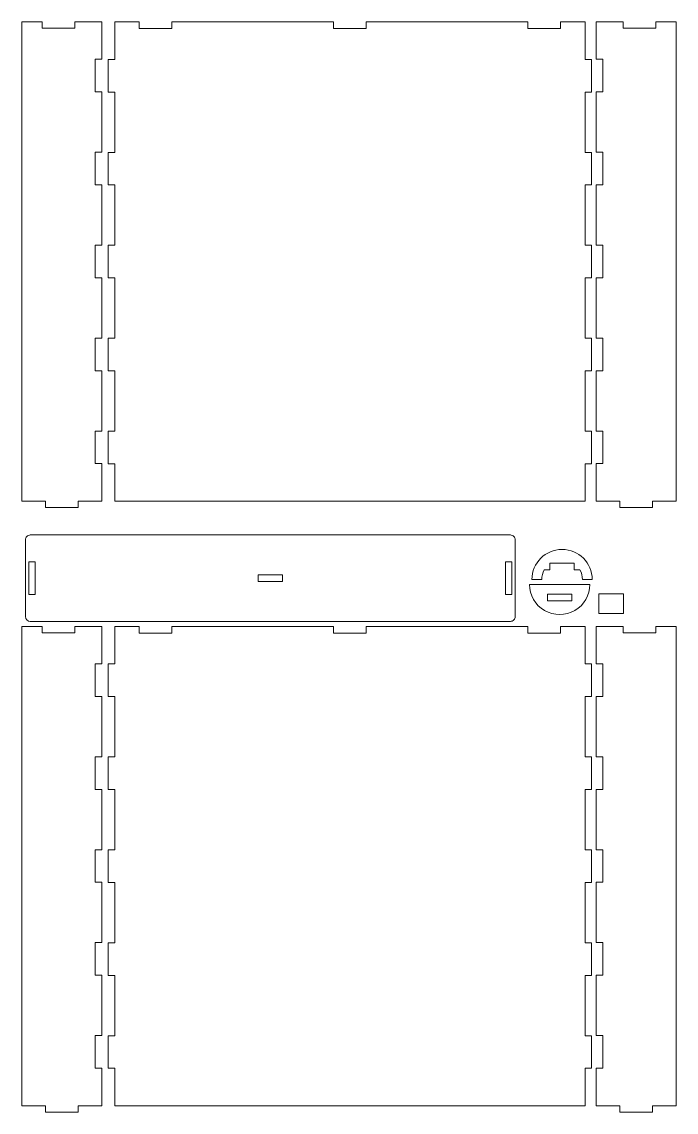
# Model space of a CAD drawing. Header units: millimetres. Extents: x -788 to 788, y -1290 to 1290.
# Drawn here: x -53 to 348, y -1140 to -471 of the extents above; entities that cross this region are included whole.
import ezdxf

# ---------------------------------------------------------------- set-up
doc = ezdxf.new("R2010")
doc.units = ezdxf.units.MM
doc.header["$MEASUREMENT"] = 0
doc.layers.add('Camada 1', color=7, linetype='Continuous')

msp = doc.modelspace()

# ---------------------------------------------------------------- linework, layer by layer
at = {"layer": 'Camada 1', "color": 250, "lineweight": 20}
for points, knots in [([(-4.4843, -627.9733), (-4.4843, -627.9733), (-4.4843, -664.9733), (-4.4843, -664.9733), (-4.4843, -664.9733), (-4.4843, -664.9733), (-8.4843, -664.9733), (-8.4843, -664.9733), (-8.4843, -664.9733), (-8.4843, -664.9733), (-8.4843, -684.9733), (-8.4843, -684.9733), (-8.4843, -684.9733), (-8.4843, -684.9733), (-4.4843, -684.9733), (-4.4843, -684.9733), (-4.4843, -684.9733), (-4.4843, -684.9733), (-4.4843, -721.9733), (-4.4843, -721.9733), (-4.4843, -721.9733), (-4.4843, -721.9733), (-8.4843, -721.9733), (-8.4843, -721.9733), (-8.4843, -721.9733), (-8.4843, -721.9733), (-8.4843, -741.9733), (-8.4843, -741.9733), (-8.4843, -741.9733), (-8.4843, -741.9733), (-4.4843, -741.9733), (-4.4843, -741.9733), (-4.4843, -741.9733), (-4.4843, -741.9733), (-4.4843, -764.9733), (-4.4843, -764.9733), (-4.4843, -764.9733), (-4.4843, -764.9733), (-18.9843, -764.9733), (-18.9843, -764.9733), (-18.9843, -764.9733), (-18.9843, -764.9733), (-18.9843, -768.9733), (-18.9843, -768.9733), (-18.9843, -768.9733), (-18.9843, -768.9733), (-38.9843, -768.9733), (-38.9843, -768.9733), (-38.9843, -768.9733), (-38.9843, -768.9733), (-38.9843, -764.9733), (-38.9843, -764.9733), (-38.9843, -764.9733), (-38.9843, -764.9733), (-53.4843, -764.9733), (-53.4843, -764.9733), (-53.4843, -764.9733), (-53.4843, -764.9733), (-53.4843, -470.9733), (-53.4843, -470.9733), (-53.4843, -470.9733), (-53.4843, -470.9733), (-40.9843, -470.9733), (-40.9843, -470.9733), (-40.9843, -470.9733), (-40.9843, -470.9733), (-40.9843, -474.9733), (-40.9843, -474.9733), (-40.9843, -474.9733), (-40.9843, -474.9733), (-20.9843, -474.9733), (-20.9843, -474.9733), (-20.9843, -474.9733), (-20.9843, -474.9733), (-20.9843, -470.9733), (-20.9843, -470.9733), (-20.9843, -470.9733), (-20.9843, -470.9733), (-4.4843, -470.9733), (-4.4843, -470.9733), (-4.4843, -470.9733), (-4.4843, -470.9733), (-4.4843, -493.9733), (-4.4843, -493.9733), (-4.4843, -493.9733), (-4.4843, -493.9733), (-8.4843, -493.9733), (-8.4843, -493.9733), (-8.4843, -493.9733), (-8.4843, -493.9733), (-8.4843, -513.9733), (-8.4843, -513.9733), (-8.4843, -513.9733), (-8.4843, -513.9733), (-4.4843, -513.9733), (-4.4843, -513.9733), (-4.4843, -513.9733), (-4.4843, -513.9733), (-4.4843, -550.9733), (-4.4843, -550.9733), (-4.4843, -550.9733), (-4.4843, -550.9733), (-8.4843, -550.9733), (-8.4843, -550.9733), (-8.4843, -550.9733), (-8.4843, -550.9733), (-8.4843, -570.9733), (-8.4843, -570.9733), (-8.4843, -570.9733), (-8.4843, -570.9733), (-4.4843, -570.9733), (-4.4843, -570.9733), (-4.4843, -570.9733), (-4.4843, -570.9733), (-4.4843, -607.9733), (-4.4843, -607.9733), (-4.4843, -607.9733), (-4.4843, -607.9733), (-8.4843, -607.9733), (-8.4843, -607.9733), (-8.4843, -607.9733), (-8.4843, -607.9733), (-8.4843, -627.9733), (-8.4843, -627.9733), (-8.4843, -627.9733), (-8.4843, -627.9733), (-4.4843, -627.9733), (-4.4843, -627.9733)], [0, 0, 0, 0, 0.03030303, 0.03030303, 0.03030303, 0.03030303, 0.06060606, 0.06060606, 0.06060606, 0.06060606, 0.09090909, 0.09090909, 0.09090909, 0.09090909, 0.12121212, 0.12121212, 0.12121212, 0.12121212, 0.15151515, 0.15151515, 0.15151515, 0.15151515, 0.18181818, 0.18181818, 0.18181818, 0.18181818, 0.21212121, 0.21212121, 0.21212121, 0.21212121, 0.24242424, 0.24242424, 0.24242424, 0.24242424, 0.27272727, 0.27272727, 0.27272727, 0.27272727, 0.3030303, 0.3030303, 0.3030303, 0.3030303, 0.33333333, 0.33333333, 0.33333333, 0.33333333, 0.36363636, 0.36363636, 0.36363636, 0.36363636, 0.39393939, 0.39393939, 0.39393939, 0.39393939, 0.42424242, 0.42424242, 0.42424242, 0.42424242, 0.45454545, 0.45454545, 0.45454545, 0.45454545, 0.48484848, 0.48484848, 0.48484848, 0.48484848, 0.51515152, 0.51515152, 0.51515152, 0.51515152, 0.54545455, 0.54545455, 0.54545455, 0.54545455, 0.57575758, 0.57575758, 0.57575758, 0.57575758, 0.60606061, 0.60606061, 0.60606061, 0.60606061, 0.63636364, 0.63636364, 0.63636364, 0.63636364, 0.66666667, 0.66666667, 0.66666667, 0.66666667, 0.6969697, 0.6969697, 0.6969697, 0.6969697, 0.72727273, 0.72727273, 0.72727273, 0.72727273, 0.75757576, 0.75757576, 0.75757576, 0.75757576, 0.78787879, 0.78787879, 0.78787879, 0.78787879, 0.81818182, 0.81818182, 0.81818182, 0.81818182, 0.84848485, 0.84848485, 0.84848485, 0.84848485, 0.87878788, 0.87878788, 0.87878788, 0.87878788, 0.90909091, 0.90909091, 0.90909091, 0.90909091, 0.93939394, 0.93939394, 0.93939394, 0.93939394, 1, 1, 1, 1]), ([(3.5157, -765.0404), (3.5157, -765.0404), (292.0157, -765.0404), (292.0157, -765.0404), (292.0157, -765.0404), (292.0157, -765.0404), (292.0157, -742.0404), (292.0157, -742.0404), (292.0157, -742.0404), (292.0157, -742.0404), (296.0157, -742.0404), (296.0157, -742.0404), (296.0157, -742.0404), (296.0157, -742.0404), (296.0157, -722.0404), (296.0157, -722.0404), (296.0157, -722.0404), (296.0157, -722.0404), (292.0157, -722.0404), (292.0157, -722.0404), (292.0157, -722.0404), (292.0157, -722.0404), (292.0157, -685.0404), (292.0157, -685.0404), (292.0157, -685.0404), (292.0157, -685.0404), (296.0157, -685.0404), (296.0157, -685.0404), (296.0157, -685.0404), (296.0157, -685.0404), (296.0157, -665.0404), (296.0157, -665.0404), (296.0157, -665.0404), (296.0157, -665.0404), (292.0157, -665.0404), (292.0157, -665.0404), (292.0157, -665.0404), (292.0157, -665.0404), (292.0157, -628.0404), (292.0157, -628.0404), (292.0157, -628.0404), (292.0157, -628.0404), (296.0157, -628.0404), (296.0157, -628.0404), (296.0157, -628.0404), (296.0157, -628.0404), (296.0157, -608.0404), (296.0157, -608.0404), (296.0157, -608.0404), (296.0157, -608.0404), (292.0157, -608.0404), (292.0157, -608.0404), (292.0157, -608.0404), (292.0157, -608.0404), (292.0157, -571.0404), (292.0157, -571.0404), (292.0157, -571.0404), (292.0157, -571.0404), (296.0157, -571.0404), (296.0157, -571.0404), (296.0157, -571.0404), (296.0157, -571.0404), (296.0157, -551.0404), (296.0157, -551.0404), (296.0157, -551.0404), (296.0157, -551.0404), (292.0157, -551.0404), (292.0157, -551.0404), (292.0157, -551.0404), (292.0157, -551.0404), (292.0157, -514.0404), (292.0157, -514.0404), (292.0157, -514.0404), (292.0157, -514.0404), (296.0157, -514.0404), (296.0157, -514.0404), (296.0157, -514.0404), (296.0157, -514.0404), (296.0157, -494.0404), (296.0157, -494.0404), (296.0157, -494.0404), (296.0157, -494.0404), (292.0157, -494.0404), (292.0157, -494.0404), (292.0157, -494.0404), (292.0157, -494.0404), (292.0157, -471.0404), (292.0157, -471.0404), (292.0157, -471.0404), (292.0157, -471.0404), (277.0157, -471.0404), (277.0157, -471.0404), (277.0157, -471.0404), (277.0157, -471.0404), (277.0157, -475.0404), (277.0157, -475.0404), (277.0157, -475.0404), (277.0157, -475.0404), (257.0157, -475.0404), (257.0157, -475.0404), (257.0157, -475.0404), (257.0157, -475.0404), (257.0157, -471.0404), (257.0157, -471.0404), (257.0157, -471.0404), (257.0157, -471.0404), (157.7657, -471.0404), (157.7657, -471.0404), (157.7657, -471.0404), (157.7657, -471.0404), (157.7657, -475.0404), (157.7657, -475.0404), (157.7657, -475.0404), (157.7657, -475.0404), (137.7657, -475.0404), (137.7657, -475.0404), (137.7657, -475.0404), (137.7657, -475.0404), (137.7657, -471.0404), (137.7657, -471.0404), (137.7657, -471.0404), (137.7657, -471.0404), (38.5157, -471.0404), (38.5157, -471.0404), (38.5157, -471.0404), (38.5157, -471.0404), (38.5157, -475.0404), (38.5157, -475.0404), (38.5157, -475.0404), (38.5157, -475.0404), (18.5157, -475.0404), (18.5157, -475.0404), (18.5157, -475.0404), (18.5157, -475.0404), (18.5157, -471.0404), (18.5157, -471.0404), (18.5157, -471.0404), (18.5157, -471.0404), (3.5157, -471.0404), (3.5157, -471.0404), (3.5157, -471.0404), (3.5157, -471.0404), (3.5157, -494.0404), (3.5157, -494.0404), (3.5157, -494.0404), (3.5157, -494.0404), (-0.4843, -494.0404), (-0.4843, -494.0404), (-0.4843, -494.0404), (-0.4843, -494.0404), (-0.4843, -514.0404), (-0.4843, -514.0404), (-0.4843, -514.0404), (-0.4843, -514.0404), (3.5157, -514.0404), (3.5157, -514.0404), (3.5157, -514.0404), (3.5157, -514.0404), (3.5157, -551.0404), (3.5157, -551.0404), (3.5157, -551.0404), (3.5157, -551.0404), (-0.4843, -551.0404), (-0.4843, -551.0404), (-0.4843, -551.0404), (-0.4843, -551.0404), (-0.4843, -571.0404), (-0.4843, -571.0404), (-0.4843, -571.0404), (-0.4843, -571.0404), (3.5157, -571.0404), (3.5157, -571.0404), (3.5157, -571.0404), (3.5157, -571.0404), (3.5157, -608.0404), (3.5157, -608.0404), (3.5157, -608.0404), (3.5157, -608.0404), (-0.4843, -608.0404), (-0.4843, -608.0404), (-0.4843, -608.0404), (-0.4843, -608.0404), (-0.4843, -628.0404), (-0.4843, -628.0404), (-0.4843, -628.0404), (-0.4843, -628.0404), (3.5157, -628.0404), (3.5157, -628.0404), (3.5157, -628.0404), (3.5157, -628.0404), (3.5157, -665.0404), (3.5157, -665.0404), (3.5157, -665.0404), (3.5157, -665.0404), (-0.4843, -665.0404), (-0.4843, -665.0404), (-0.4843, -665.0404), (-0.4843, -665.0404), (-0.4843, -685.0404), (-0.4843, -685.0404), (-0.4843, -685.0404), (-0.4843, -685.0404), (3.5157, -685.0404), (3.5157, -685.0404), (3.5157, -685.0404), (3.5157, -685.0404), (3.5157, -722.0404), (3.5157, -722.0404), (3.5157, -722.0404), (3.5157, -722.0404), (-0.4843, -722.0404), (-0.4843, -722.0404), (-0.4843, -722.0404), (-0.4843, -722.0404), (-0.4843, -742.0404), (-0.4843, -742.0404), (-0.4843, -742.0404), (-0.4843, -742.0404), (3.5157, -742.0404), (3.5157, -742.0404), (3.5157, -742.0404), (3.5157, -742.0404), (3.5157, -765.0404), (3.5157, -765.0404)], [0, 0, 0, 0, 0.01754386, 0.01754386, 0.01754386, 0.01754386, 0.03508772, 0.03508772, 0.03508772, 0.03508772, 0.05263158, 0.05263158, 0.05263158, 0.05263158, 0.07017544, 0.07017544, 0.07017544, 0.07017544, 0.0877193, 0.0877193, 0.0877193, 0.0877193, 0.10526316, 0.10526316, 0.10526316, 0.10526316, 0.12280702, 0.12280702, 0.12280702, 0.12280702, 0.14035088, 0.14035088, 0.14035088, 0.14035088, 0.15789474, 0.15789474, 0.15789474, 0.15789474, 0.1754386, 0.1754386, 0.1754386, 0.1754386, 0.19298246, 0.19298246, 0.19298246, 0.19298246, 0.21052632, 0.21052632, 0.21052632, 0.21052632, 0.22807018, 0.22807018, 0.22807018, 0.22807018, 0.24561404, 0.24561404, 0.24561404, 0.24561404, 0.26315789, 0.26315789, 0.26315789, 0.26315789, 0.28070175, 0.28070175, 0.28070175, 0.28070175, 0.29824561, 0.29824561, 0.29824561, 0.29824561, 0.31578947, 0.31578947, 0.31578947, 0.31578947, 0.33333333, 0.33333333, 0.33333333, 0.33333333, 0.35087719, 0.35087719, 0.35087719, 0.35087719, 0.36842105, 0.36842105, 0.36842105, 0.36842105, 0.38596491, 0.38596491, 0.38596491, 0.38596491, 0.40350877, 0.40350877, 0.40350877, 0.40350877, 0.42105263, 0.42105263, 0.42105263, 0.42105263, 0.43859649, 0.43859649, 0.43859649, 0.43859649, 0.45614035, 0.45614035, 0.45614035, 0.45614035, 0.47368421, 0.47368421, 0.47368421, 0.47368421, 0.49122807, 0.49122807, 0.49122807, 0.49122807, 0.50877193, 0.50877193, 0.50877193, 0.50877193, 0.52631579, 0.52631579, 0.52631579, 0.52631579, 0.54385965, 0.54385965, 0.54385965, 0.54385965, 0.56140351, 0.56140351, 0.56140351, 0.56140351, 0.57894737, 0.57894737, 0.57894737, 0.57894737, 0.59649123, 0.59649123, 0.59649123, 0.59649123, 0.61403509, 0.61403509, 0.61403509, 0.61403509, 0.63157895, 0.63157895, 0.63157895, 0.63157895, 0.64912281, 0.64912281, 0.64912281, 0.64912281, 0.66666667, 0.66666667, 0.66666667, 0.66666667, 0.68421053, 0.68421053, 0.68421053, 0.68421053, 0.70175439, 0.70175439, 0.70175439, 0.70175439, 0.71929825, 0.71929825, 0.71929825, 0.71929825, 0.73684211, 0.73684211, 0.73684211, 0.73684211, 0.75438596, 0.75438596, 0.75438596, 0.75438596, 0.77192982, 0.77192982, 0.77192982, 0.77192982, 0.78947368, 0.78947368, 0.78947368, 0.78947368, 0.80701754, 0.80701754, 0.80701754, 0.80701754, 0.8245614, 0.8245614, 0.8245614, 0.8245614, 0.84210526, 0.84210526, 0.84210526, 0.84210526, 0.85964912, 0.85964912, 0.85964912, 0.85964912, 0.87719298, 0.87719298, 0.87719298, 0.87719298, 0.89473684, 0.89473684, 0.89473684, 0.89473684, 0.9122807, 0.9122807, 0.9122807, 0.9122807, 0.92982456, 0.92982456, 0.92982456, 0.92982456, 0.94736842, 0.94736842, 0.94736842, 0.94736842, 0.96491228, 0.96491228, 0.96491228, 0.96491228, 1, 1, 1, 1]), ([(298.9599, -627.9733), (298.9599, -627.9733), (298.9599, -664.9733), (298.9599, -664.9733), (298.9599, -664.9733), (298.9599, -664.9733), (302.9599, -664.9733), (302.9599, -664.9733), (302.9599, -664.9733), (302.9599, -664.9733), (302.9599, -684.9733), (302.9599, -684.9733), (302.9599, -684.9733), (302.9599, -684.9733), (298.9599, -684.9733), (298.9599, -684.9733), (298.9599, -684.9733), (298.9599, -684.9733), (298.9599, -721.9733), (298.9599, -721.9733), (298.9599, -721.9733), (298.9599, -721.9733), (302.9599, -721.9733), (302.9599, -721.9733), (302.9599, -721.9733), (302.9599, -721.9733), (302.9599, -741.9733), (302.9599, -741.9733), (302.9599, -741.9733), (302.9599, -741.9733), (298.9599, -741.9733), (298.9599, -741.9733), (298.9599, -741.9733), (298.9599, -741.9733), (298.9599, -764.9733), (298.9599, -764.9733), (298.9599, -764.9733), (298.9599, -764.9733), (313.4599, -764.9733), (313.4599, -764.9733), (313.4599, -764.9733), (313.4599, -764.9733), (313.4599, -768.9733), (313.4599, -768.9733), (313.4599, -768.9733), (313.4599, -768.9733), (333.4599, -768.9733), (333.4599, -768.9733), (333.4599, -768.9733), (333.4599, -768.9733), (333.4599, -764.9733), (333.4599, -764.9733), (333.4599, -764.9733), (333.4599, -764.9733), (347.9599, -764.9733), (347.9599, -764.9733), (347.9599, -764.9733), (347.9599, -764.9733), (347.9599, -470.9733), (347.9599, -470.9733), (347.9599, -470.9733), (347.9599, -470.9733), (335.4599, -470.9733), (335.4599, -470.9733), (335.4599, -470.9733), (335.4599, -470.9733), (335.4599, -474.9733), (335.4599, -474.9733), (335.4599, -474.9733), (335.4599, -474.9733), (315.4599, -474.9733), (315.4599, -474.9733), (315.4599, -474.9733), (315.4599, -474.9733), (315.4599, -470.9733), (315.4599, -470.9733), (315.4599, -470.9733), (315.4599, -470.9733), (298.9599, -470.9733), (298.9599, -470.9733), (298.9599, -470.9733), (298.9599, -470.9733), (298.9599, -493.9733), (298.9599, -493.9733), (298.9599, -493.9733), (298.9599, -493.9733), (302.9599, -493.9733), (302.9599, -493.9733), (302.9599, -493.9733), (302.9599, -493.9733), (302.9599, -513.9733), (302.9599, -513.9733), (302.9599, -513.9733), (302.9599, -513.9733), (298.9599, -513.9733), (298.9599, -513.9733), (298.9599, -513.9733), (298.9599, -513.9733), (298.9599, -550.9733), (298.9599, -550.9733), (298.9599, -550.9733), (298.9599, -550.9733), (302.9599, -550.9733), (302.9599, -550.9733), (302.9599, -550.9733), (302.9599, -550.9733), (302.9599, -570.9733), (302.9599, -570.9733), (302.9599, -570.9733), (302.9599, -570.9733), (298.9599, -570.9733), (298.9599, -570.9733), (298.9599, -570.9733), (298.9599, -570.9733), (298.9599, -607.9733), (298.9599, -607.9733), (298.9599, -607.9733), (298.9599, -607.9733), (302.9599, -607.9733), (302.9599, -607.9733), (302.9599, -607.9733), (302.9599, -607.9733), (302.9599, -627.9733), (302.9599, -627.9733), (302.9599, -627.9733), (302.9599, -627.9733), (298.9599, -627.9733), (298.9599, -627.9733)], [0, 0, 0, 0, 0.03030303, 0.03030303, 0.03030303, 0.03030303, 0.06060606, 0.06060606, 0.06060606, 0.06060606, 0.09090909, 0.09090909, 0.09090909, 0.09090909, 0.12121212, 0.12121212, 0.12121212, 0.12121212, 0.15151515, 0.15151515, 0.15151515, 0.15151515, 0.18181818, 0.18181818, 0.18181818, 0.18181818, 0.21212121, 0.21212121, 0.21212121, 0.21212121, 0.24242424, 0.24242424, 0.24242424, 0.24242424, 0.27272727, 0.27272727, 0.27272727, 0.27272727, 0.3030303, 0.3030303, 0.3030303, 0.3030303, 0.33333333, 0.33333333, 0.33333333, 0.33333333, 0.36363636, 0.36363636, 0.36363636, 0.36363636, 0.39393939, 0.39393939, 0.39393939, 0.39393939, 0.42424242, 0.42424242, 0.42424242, 0.42424242, 0.45454545, 0.45454545, 0.45454545, 0.45454545, 0.48484848, 0.48484848, 0.48484848, 0.48484848, 0.51515152, 0.51515152, 0.51515152, 0.51515152, 0.54545455, 0.54545455, 0.54545455, 0.54545455, 0.57575758, 0.57575758, 0.57575758, 0.57575758, 0.60606061, 0.60606061, 0.60606061, 0.60606061, 0.63636364, 0.63636364, 0.63636364, 0.63636364, 0.66666667, 0.66666667, 0.66666667, 0.66666667, 0.6969697, 0.6969697, 0.6969697, 0.6969697, 0.72727273, 0.72727273, 0.72727273, 0.72727273, 0.75757576, 0.75757576, 0.75757576, 0.75757576, 0.78787879, 0.78787879, 0.78787879, 0.78787879, 0.81818182, 0.81818182, 0.81818182, 0.81818182, 0.84848485, 0.84848485, 0.84848485, 0.84848485, 0.87878788, 0.87878788, 0.87878788, 0.87878788, 0.90909091, 0.90909091, 0.90909091, 0.90909091, 0.93939394, 0.93939394, 0.93939394, 0.93939394, 1, 1, 1, 1]), ([(246.2313, -785.7622), (246.2313, -785.7622), (-48.2687, -785.7622), (-48.2687, -785.7622), (-48.2687, -785.7622), (-49.0643, -785.7622), (-49.8274, -786.0783), (-50.39, -786.6409), (-50.39, -786.6409), (-50.9526, -787.2035), (-51.2687, -787.9666), (-51.2687, -788.7622), (-51.2687, -788.7622), (-51.2687, -788.7622), (-51.2687, -835.7622), (-51.2687, -835.7622), (-51.2687, -835.7622), (-51.2687, -837.419), (-49.9256, -838.7622), (-48.2687, -838.7622), (-48.2687, -838.7622), (-48.2687, -838.7622), (246.2313, -838.7622), (246.2313, -838.7622), (246.2313, -838.7622), (247.0269, -838.7622), (247.79, -838.4461), (248.3526, -837.8835), (248.3526, -837.8835), (248.9152, -837.3209), (249.2313, -836.5578), (249.2313, -835.7622), (249.2313, -835.7622), (249.2313, -835.7622), (249.2313, -788.7622), (249.2313, -788.7622), (249.2313, -788.7622), (249.2313, -787.9666), (248.9152, -787.2035), (248.3526, -786.6409), (248.3526, -786.6409), (247.79, -786.0783), (247.0269, -785.7622), (246.2313, -785.7622)], [0, 0, 0, 0, 0.08333333, 0.08333333, 0.08333333, 0.08333333, 0.16666667, 0.16666667, 0.16666667, 0.16666667, 0.25, 0.25, 0.25, 0.25, 0.33333333, 0.33333333, 0.33333333, 0.33333333, 0.41666667, 0.41666667, 0.41666667, 0.41666667, 0.5, 0.5, 0.5, 0.5, 0.58333333, 0.58333333, 0.58333333, 0.58333333, 0.66666667, 0.66666667, 0.66666667, 0.66666667, 0.75, 0.75, 0.75, 0.75, 0.83333333, 0.83333333, 0.83333333, 0.83333333, 1, 1, 1, 1]), ([(296.4526, -813.112), (296.4526, -802.8948), (288.1699, -794.6121), (277.9526, -794.6121), (277.9526, -794.6121), (267.7355, -794.6121), (259.4528, -802.8947), (259.4527, -813.112), (259.4527, -813.112), (259.4527, -813.112), (265.4527, -813.112), (265.4527, -813.112), (265.4527, -813.112), (265.4527, -811.015), (265.9803, -808.9517), (266.9868, -807.112), (266.9868, -807.112), (266.9868, -807.112), (270.4527, -807.112), (270.4527, -807.112), (270.4527, -807.112), (270.4527, -807.112), (270.4527, -803.112), (270.4527, -803.112), (270.4527, -803.112), (270.4527, -803.112), (285.4526, -803.112), (285.4526, -803.112), (285.4526, -803.112), (285.4526, -803.112), (285.4526, -807.112), (285.4526, -807.112), (285.4526, -807.112), (285.4526, -807.112), (288.9185, -807.112), (288.9185, -807.112), (288.9185, -807.112), (289.925, -808.9517), (290.4526, -811.015), (290.4526, -813.112), (290.4526, -813.112), (290.4526, -813.112), (296.4526, -813.112), (296.4526, -813.112)], [0, 0, 0, 0, 0.08333333, 0.08333333, 0.08333333, 0.08333333, 0.16666667, 0.16666667, 0.16666667, 0.16666667, 0.25, 0.25, 0.25, 0.25, 0.33333333, 0.33333333, 0.33333333, 0.33333333, 0.41666667, 0.41666667, 0.41666667, 0.41666667, 0.5, 0.5, 0.5, 0.5, 0.58333333, 0.58333333, 0.58333333, 0.58333333, 0.66666667, 0.66666667, 0.66666667, 0.66666667, 0.75, 0.75, 0.75, 0.75, 0.83333333, 0.83333333, 0.83333333, 0.83333333, 1, 1, 1, 1]), ([(-45.2687, -802.2622), (-45.2687, -802.2622), (-45.2687, -822.2622), (-45.2687, -822.2622), (-45.2687, -822.2622), (-45.2687, -822.2622), (-49.2687, -822.2622), (-49.2687, -822.2622), (-49.2687, -822.2622), (-49.2687, -822.2622), (-49.2687, -802.2622), (-49.2687, -802.2622), (-49.2687, -802.2622), (-49.2687, -802.2622), (-45.2687, -802.2622), (-45.2687, -802.2622)], [0, 0, 0, 0, 0.2, 0.2, 0.2, 0.2, 0.4, 0.4, 0.4, 0.4, 0.6, 0.6, 0.6, 0.6, 1, 1, 1, 1]), ([(243.2313, -822.2622), (243.2313, -822.2622), (243.2313, -802.2622), (243.2313, -802.2622), (243.2313, -802.2622), (243.2313, -802.2622), (247.2313, -802.2622), (247.2313, -802.2622), (247.2313, -802.2622), (247.2313, -802.2622), (247.2313, -822.2622), (247.2313, -822.2622), (247.2313, -822.2622), (247.2313, -822.2622), (243.2313, -822.2622), (243.2313, -822.2622)], [0, 0, 0, 0, 0.2, 0.2, 0.2, 0.2, 0.4, 0.4, 0.4, 0.4, 0.6, 0.6, 0.6, 0.6, 1, 1, 1, 1]), ([(91.4813, -814.2622), (91.4813, -814.2622), (91.4813, -810.2622), (91.4813, -810.2622), (91.4813, -810.2622), (91.4813, -810.2622), (106.4813, -810.2622), (106.4813, -810.2622), (106.4813, -810.2622), (106.4813, -810.2622), (106.4813, -814.2622), (106.4813, -814.2622), (106.4813, -814.2622), (106.4813, -814.2622), (91.4813, -814.2622), (91.4813, -814.2622)], [0, 0, 0, 0, 0.2, 0.2, 0.2, 0.2, 0.4, 0.4, 0.4, 0.4, 0.6, 0.6, 0.6, 0.6, 1, 1, 1, 1]), ([(285.7208, -832.0825), (291.4447, -828.7778), (294.9708, -822.6704), (294.9708, -816.0611), (294.9708, -816.0611), (294.9708, -816.0611), (257.9709, -816.0611), (257.9709, -816.0611), (257.9709, -816.0611), (257.9709, -822.6704), (261.497, -828.7778), (267.2209, -832.0825), (267.2209, -832.0825), (272.9447, -835.3872), (279.9969, -835.3872), (285.7208, -832.0825)], [0, 0, 0, 0, 0.2, 0.2, 0.2, 0.2, 0.4, 0.4, 0.4, 0.4, 0.6, 0.6, 0.6, 0.6, 1, 1, 1, 1]), ([(283.9708, -822.061), (283.9708, -822.061), (283.9708, -826.061), (283.9708, -826.061), (283.9708, -826.061), (283.9708, -826.061), (268.9709, -826.061), (268.9709, -826.061), (268.9709, -826.061), (268.9709, -826.061), (268.9709, -822.061), (268.9709, -822.061), (268.9709, -822.061), (268.9709, -822.061), (283.9708, -822.061), (283.9708, -822.061)], [0, 0, 0, 0, 0.2, 0.2, 0.2, 0.2, 0.4, 0.4, 0.4, 0.4, 0.6, 0.6, 0.6, 0.6, 1, 1, 1, 1]), ([(315.5953, -833.8891), (315.5953, -833.8891), (315.5953, -821.8891), (315.5953, -821.8891), (315.5953, -821.8891), (315.5953, -821.8891), (300.5953, -821.8891), (300.5953, -821.8891), (300.5953, -821.8891), (300.5953, -821.8891), (300.5953, -833.8891), (300.5953, -833.8891), (300.5953, -833.8891), (300.5953, -833.8891), (315.5953, -833.8891), (315.5953, -833.8891)], [0, 0, 0, 0, 0.2, 0.2, 0.2, 0.2, 0.4, 0.4, 0.4, 0.4, 0.6, 0.6, 0.6, 0.6, 1, 1, 1, 1]), ([(-4.4843, -998.8134), (-4.4843, -998.8134), (-4.4843, -1035.8134), (-4.4843, -1035.8134), (-4.4843, -1035.8134), (-4.4843, -1035.8134), (-8.4843, -1035.8134), (-8.4843, -1035.8134), (-8.4843, -1035.8134), (-8.4843, -1035.8134), (-8.4843, -1055.8134), (-8.4843, -1055.8134), (-8.4843, -1055.8134), (-8.4843, -1055.8134), (-4.4843, -1055.8134), (-4.4843, -1055.8134), (-4.4843, -1055.8134), (-4.4843, -1055.8134), (-4.4843, -1092.8134), (-4.4843, -1092.8134), (-4.4843, -1092.8134), (-4.4843, -1092.8134), (-8.4843, -1092.8134), (-8.4843, -1092.8134), (-8.4843, -1092.8134), (-8.4843, -1092.8134), (-8.4843, -1112.8134), (-8.4843, -1112.8134), (-8.4843, -1112.8134), (-8.4843, -1112.8134), (-4.4843, -1112.8134), (-4.4843, -1112.8134), (-4.4843, -1112.8134), (-4.4843, -1112.8134), (-4.4843, -1135.8134), (-4.4843, -1135.8134), (-4.4843, -1135.8134), (-4.4843, -1135.8134), (-18.9843, -1135.8134), (-18.9843, -1135.8134), (-18.9843, -1135.8134), (-18.9843, -1135.8134), (-18.9843, -1139.8134), (-18.9843, -1139.8134), (-18.9843, -1139.8134), (-18.9843, -1139.8134), (-38.9843, -1139.8134), (-38.9843, -1139.8134), (-38.9843, -1139.8134), (-38.9843, -1139.8134), (-38.9843, -1135.8134), (-38.9843, -1135.8134), (-38.9843, -1135.8134), (-38.9843, -1135.8134), (-53.4843, -1135.8134), (-53.4843, -1135.8134), (-53.4843, -1135.8134), (-53.4843, -1135.8134), (-53.4843, -841.8134), (-53.4843, -841.8134), (-53.4843, -841.8134), (-53.4843, -841.8134), (-40.9843, -841.8134), (-40.9843, -841.8134), (-40.9843, -841.8134), (-40.9843, -841.8134), (-40.9843, -845.8134), (-40.9843, -845.8134), (-40.9843, -845.8134), (-40.9843, -845.8134), (-20.9843, -845.8134), (-20.9843, -845.8134), (-20.9843, -845.8134), (-20.9843, -845.8134), (-20.9843, -841.8134), (-20.9843, -841.8134), (-20.9843, -841.8134), (-20.9843, -841.8134), (-4.4843, -841.8134), (-4.4843, -841.8134), (-4.4843, -841.8134), (-4.4843, -841.8134), (-4.4843, -864.8134), (-4.4843, -864.8134), (-4.4843, -864.8134), (-4.4843, -864.8134), (-8.4843, -864.8134), (-8.4843, -864.8134), (-8.4843, -864.8134), (-8.4843, -864.8134), (-8.4843, -884.8134), (-8.4843, -884.8134), (-8.4843, -884.8134), (-8.4843, -884.8134), (-4.4843, -884.8134), (-4.4843, -884.8134), (-4.4843, -884.8134), (-4.4843, -884.8134), (-4.4843, -921.8134), (-4.4843, -921.8134), (-4.4843, -921.8134), (-4.4843, -921.8134), (-8.4843, -921.8134), (-8.4843, -921.8134), (-8.4843, -921.8134), (-8.4843, -921.8134), (-8.4843, -941.8134), (-8.4843, -941.8134), (-8.4843, -941.8134), (-8.4843, -941.8134), (-4.4843, -941.8134), (-4.4843, -941.8134), (-4.4843, -941.8134), (-4.4843, -941.8134), (-4.4843, -978.8134), (-4.4843, -978.8134), (-4.4843, -978.8134), (-4.4843, -978.8134), (-8.4843, -978.8134), (-8.4843, -978.8134), (-8.4843, -978.8134), (-8.4843, -978.8134), (-8.4843, -998.8134), (-8.4843, -998.8134), (-8.4843, -998.8134), (-8.4843, -998.8134), (-4.4843, -998.8134), (-4.4843, -998.8134)], [0, 0, 0, 0, 0.03030303, 0.03030303, 0.03030303, 0.03030303, 0.06060606, 0.06060606, 0.06060606, 0.06060606, 0.09090909, 0.09090909, 0.09090909, 0.09090909, 0.12121212, 0.12121212, 0.12121212, 0.12121212, 0.15151515, 0.15151515, 0.15151515, 0.15151515, 0.18181818, 0.18181818, 0.18181818, 0.18181818, 0.21212121, 0.21212121, 0.21212121, 0.21212121, 0.24242424, 0.24242424, 0.24242424, 0.24242424, 0.27272727, 0.27272727, 0.27272727, 0.27272727, 0.3030303, 0.3030303, 0.3030303, 0.3030303, 0.33333333, 0.33333333, 0.33333333, 0.33333333, 0.36363636, 0.36363636, 0.36363636, 0.36363636, 0.39393939, 0.39393939, 0.39393939, 0.39393939, 0.42424242, 0.42424242, 0.42424242, 0.42424242, 0.45454545, 0.45454545, 0.45454545, 0.45454545, 0.48484848, 0.48484848, 0.48484848, 0.48484848, 0.51515152, 0.51515152, 0.51515152, 0.51515152, 0.54545455, 0.54545455, 0.54545455, 0.54545455, 0.57575758, 0.57575758, 0.57575758, 0.57575758, 0.60606061, 0.60606061, 0.60606061, 0.60606061, 0.63636364, 0.63636364, 0.63636364, 0.63636364, 0.66666667, 0.66666667, 0.66666667, 0.66666667, 0.6969697, 0.6969697, 0.6969697, 0.6969697, 0.72727273, 0.72727273, 0.72727273, 0.72727273, 0.75757576, 0.75757576, 0.75757576, 0.75757576, 0.78787879, 0.78787879, 0.78787879, 0.78787879, 0.81818182, 0.81818182, 0.81818182, 0.81818182, 0.84848485, 0.84848485, 0.84848485, 0.84848485, 0.87878788, 0.87878788, 0.87878788, 0.87878788, 0.90909091, 0.90909091, 0.90909091, 0.90909091, 0.93939394, 0.93939394, 0.93939394, 0.93939394, 1, 1, 1, 1]), ([(3.5157, -1135.8805), (3.5157, -1135.8805), (292.0157, -1135.8805), (292.0157, -1135.8805), (292.0157, -1135.8805), (292.0157, -1135.8805), (292.0157, -1112.8805), (292.0157, -1112.8805), (292.0157, -1112.8805), (292.0157, -1112.8805), (296.0157, -1112.8805), (296.0157, -1112.8805), (296.0157, -1112.8805), (296.0157, -1112.8805), (296.0157, -1092.8805), (296.0157, -1092.8805), (296.0157, -1092.8805), (296.0157, -1092.8805), (292.0157, -1092.8805), (292.0157, -1092.8805), (292.0157, -1092.8805), (292.0157, -1092.8805), (292.0157, -1055.8805), (292.0157, -1055.8805), (292.0157, -1055.8805), (292.0157, -1055.8805), (296.0157, -1055.8805), (296.0157, -1055.8805), (296.0157, -1055.8805), (296.0157, -1055.8805), (296.0157, -1035.8805), (296.0157, -1035.8805), (296.0157, -1035.8805), (296.0157, -1035.8805), (292.0157, -1035.8805), (292.0157, -1035.8805), (292.0157, -1035.8805), (292.0157, -1035.8805), (292.0157, -998.8805), (292.0157, -998.8805), (292.0157, -998.8805), (292.0157, -998.8805), (296.0157, -998.8805), (296.0157, -998.8805), (296.0157, -998.8805), (296.0157, -998.8805), (296.0157, -978.8805), (296.0157, -978.8805), (296.0157, -978.8805), (296.0157, -978.8805), (292.0157, -978.8805), (292.0157, -978.8805), (292.0157, -978.8805), (292.0157, -978.8805), (292.0157, -941.8805), (292.0157, -941.8805), (292.0157, -941.8805), (292.0157, -941.8805), (296.0157, -941.8805), (296.0157, -941.8805), (296.0157, -941.8805), (296.0157, -941.8805), (296.0157, -921.8805), (296.0157, -921.8805), (296.0157, -921.8805), (296.0157, -921.8805), (292.0157, -921.8805), (292.0157, -921.8805), (292.0157, -921.8805), (292.0157, -921.8805), (292.0157, -884.8805), (292.0157, -884.8805), (292.0157, -884.8805), (292.0157, -884.8805), (296.0157, -884.8805), (296.0157, -884.8805), (296.0157, -884.8805), (296.0157, -884.8805), (296.0157, -864.8805), (296.0157, -864.8805), (296.0157, -864.8805), (296.0157, -864.8805), (292.0157, -864.8805), (292.0157, -864.8805), (292.0157, -864.8805), (292.0157, -864.8805), (292.0157, -841.8805), (292.0157, -841.8805), (292.0157, -841.8805), (292.0157, -841.8805), (277.0157, -841.8805), (277.0157, -841.8805), (277.0157, -841.8805), (277.0157, -841.8805), (277.0157, -845.8805), (277.0157, -845.8805), (277.0157, -845.8805), (277.0157, -845.8805), (257.0157, -845.8805), (257.0157, -845.8805), (257.0157, -845.8805), (257.0157, -845.8805), (257.0157, -841.8805), (257.0157, -841.8805), (257.0157, -841.8805), (257.0157, -841.8805), (157.7657, -841.8805), (157.7657, -841.8805), (157.7657, -841.8805), (157.7657, -841.8805), (157.7657, -845.8805), (157.7657, -845.8805), (157.7657, -845.8805), (157.7657, -845.8805), (137.7657, -845.8805), (137.7657, -845.8805), (137.7657, -845.8805), (137.7657, -845.8805), (137.7657, -841.8805), (137.7657, -841.8805), (137.7657, -841.8805), (137.7657, -841.8805), (38.5157, -841.8805), (38.5157, -841.8805), (38.5157, -841.8805), (38.5157, -841.8805), (38.5157, -845.8805), (38.5157, -845.8805), (38.5157, -845.8805), (38.5157, -845.8805), (18.5157, -845.8805), (18.5157, -845.8805), (18.5157, -845.8805), (18.5157, -845.8805), (18.5157, -841.8805), (18.5157, -841.8805), (18.5157, -841.8805), (18.5157, -841.8805), (3.5157, -841.8805), (3.5157, -841.8805), (3.5157, -841.8805), (3.5157, -841.8805), (3.5157, -864.8805), (3.5157, -864.8805), (3.5157, -864.8805), (3.5157, -864.8805), (-0.4843, -864.8805), (-0.4843, -864.8805), (-0.4843, -864.8805), (-0.4843, -864.8805), (-0.4843, -884.8805), (-0.4843, -884.8805), (-0.4843, -884.8805), (-0.4843, -884.8805), (3.5157, -884.8805), (3.5157, -884.8805), (3.5157, -884.8805), (3.5157, -884.8805), (3.5157, -921.8805), (3.5157, -921.8805), (3.5157, -921.8805), (3.5157, -921.8805), (-0.4843, -921.8805), (-0.4843, -921.8805), (-0.4843, -921.8805), (-0.4843, -921.8805), (-0.4843, -941.8805), (-0.4843, -941.8805), (-0.4843, -941.8805), (-0.4843, -941.8805), (3.5157, -941.8805), (3.5157, -941.8805), (3.5157, -941.8805), (3.5157, -941.8805), (3.5157, -978.8805), (3.5157, -978.8805), (3.5157, -978.8805), (3.5157, -978.8805), (-0.4843, -978.8805), (-0.4843, -978.8805), (-0.4843, -978.8805), (-0.4843, -978.8805), (-0.4843, -998.8805), (-0.4843, -998.8805), (-0.4843, -998.8805), (-0.4843, -998.8805), (3.5157, -998.8805), (3.5157, -998.8805), (3.5157, -998.8805), (3.5157, -998.8805), (3.5157, -1035.8805), (3.5157, -1035.8805), (3.5157, -1035.8805), (3.5157, -1035.8805), (-0.4843, -1035.8805), (-0.4843, -1035.8805), (-0.4843, -1035.8805), (-0.4843, -1035.8805), (-0.4843, -1055.8805), (-0.4843, -1055.8805), (-0.4843, -1055.8805), (-0.4843, -1055.8805), (3.5157, -1055.8805), (3.5157, -1055.8805), (3.5157, -1055.8805), (3.5157, -1055.8805), (3.5157, -1092.8805), (3.5157, -1092.8805), (3.5157, -1092.8805), (3.5157, -1092.8805), (-0.4843, -1092.8805), (-0.4843, -1092.8805), (-0.4843, -1092.8805), (-0.4843, -1092.8805), (-0.4843, -1112.8805), (-0.4843, -1112.8805), (-0.4843, -1112.8805), (-0.4843, -1112.8805), (3.5157, -1112.8805), (3.5157, -1112.8805), (3.5157, -1112.8805), (3.5157, -1112.8805), (3.5157, -1135.8805), (3.5157, -1135.8805)], [0, 0, 0, 0, 0.01754386, 0.01754386, 0.01754386, 0.01754386, 0.03508772, 0.03508772, 0.03508772, 0.03508772, 0.05263158, 0.05263158, 0.05263158, 0.05263158, 0.07017544, 0.07017544, 0.07017544, 0.07017544, 0.0877193, 0.0877193, 0.0877193, 0.0877193, 0.10526316, 0.10526316, 0.10526316, 0.10526316, 0.12280702, 0.12280702, 0.12280702, 0.12280702, 0.14035088, 0.14035088, 0.14035088, 0.14035088, 0.15789474, 0.15789474, 0.15789474, 0.15789474, 0.1754386, 0.1754386, 0.1754386, 0.1754386, 0.19298246, 0.19298246, 0.19298246, 0.19298246, 0.21052632, 0.21052632, 0.21052632, 0.21052632, 0.22807018, 0.22807018, 0.22807018, 0.22807018, 0.24561404, 0.24561404, 0.24561404, 0.24561404, 0.26315789, 0.26315789, 0.26315789, 0.26315789, 0.28070175, 0.28070175, 0.28070175, 0.28070175, 0.29824561, 0.29824561, 0.29824561, 0.29824561, 0.31578947, 0.31578947, 0.31578947, 0.31578947, 0.33333333, 0.33333333, 0.33333333, 0.33333333, 0.35087719, 0.35087719, 0.35087719, 0.35087719, 0.36842105, 0.36842105, 0.36842105, 0.36842105, 0.38596491, 0.38596491, 0.38596491, 0.38596491, 0.40350877, 0.40350877, 0.40350877, 0.40350877, 0.42105263, 0.42105263, 0.42105263, 0.42105263, 0.43859649, 0.43859649, 0.43859649, 0.43859649, 0.45614035, 0.45614035, 0.45614035, 0.45614035, 0.47368421, 0.47368421, 0.47368421, 0.47368421, 0.49122807, 0.49122807, 0.49122807, 0.49122807, 0.50877193, 0.50877193, 0.50877193, 0.50877193, 0.52631579, 0.52631579, 0.52631579, 0.52631579, 0.54385965, 0.54385965, 0.54385965, 0.54385965, 0.56140351, 0.56140351, 0.56140351, 0.56140351, 0.57894737, 0.57894737, 0.57894737, 0.57894737, 0.59649123, 0.59649123, 0.59649123, 0.59649123, 0.61403509, 0.61403509, 0.61403509, 0.61403509, 0.63157895, 0.63157895, 0.63157895, 0.63157895, 0.64912281, 0.64912281, 0.64912281, 0.64912281, 0.66666667, 0.66666667, 0.66666667, 0.66666667, 0.68421053, 0.68421053, 0.68421053, 0.68421053, 0.70175439, 0.70175439, 0.70175439, 0.70175439, 0.71929825, 0.71929825, 0.71929825, 0.71929825, 0.73684211, 0.73684211, 0.73684211, 0.73684211, 0.75438596, 0.75438596, 0.75438596, 0.75438596, 0.77192982, 0.77192982, 0.77192982, 0.77192982, 0.78947368, 0.78947368, 0.78947368, 0.78947368, 0.80701754, 0.80701754, 0.80701754, 0.80701754, 0.8245614, 0.8245614, 0.8245614, 0.8245614, 0.84210526, 0.84210526, 0.84210526, 0.84210526, 0.85964912, 0.85964912, 0.85964912, 0.85964912, 0.87719298, 0.87719298, 0.87719298, 0.87719298, 0.89473684, 0.89473684, 0.89473684, 0.89473684, 0.9122807, 0.9122807, 0.9122807, 0.9122807, 0.92982456, 0.92982456, 0.92982456, 0.92982456, 0.94736842, 0.94736842, 0.94736842, 0.94736842, 0.96491228, 0.96491228, 0.96491228, 0.96491228, 1, 1, 1, 1]), ([(298.9599, -998.8134), (298.9599, -998.8134), (298.9599, -1035.8134), (298.9599, -1035.8134), (298.9599, -1035.8134), (298.9599, -1035.8134), (302.9599, -1035.8134), (302.9599, -1035.8134), (302.9599, -1035.8134), (302.9599, -1035.8134), (302.9599, -1055.8134), (302.9599, -1055.8134), (302.9599, -1055.8134), (302.9599, -1055.8134), (298.9599, -1055.8134), (298.9599, -1055.8134), (298.9599, -1055.8134), (298.9599, -1055.8134), (298.9599, -1092.8134), (298.9599, -1092.8134), (298.9599, -1092.8134), (298.9599, -1092.8134), (302.9599, -1092.8134), (302.9599, -1092.8134), (302.9599, -1092.8134), (302.9599, -1092.8134), (302.9599, -1112.8134), (302.9599, -1112.8134), (302.9599, -1112.8134), (302.9599, -1112.8134), (298.9599, -1112.8134), (298.9599, -1112.8134), (298.9599, -1112.8134), (298.9599, -1112.8134), (298.9599, -1135.8134), (298.9599, -1135.8134), (298.9599, -1135.8134), (298.9599, -1135.8134), (313.4599, -1135.8134), (313.4599, -1135.8134), (313.4599, -1135.8134), (313.4599, -1135.8134), (313.4599, -1139.8134), (313.4599, -1139.8134), (313.4599, -1139.8134), (313.4599, -1139.8134), (333.4599, -1139.8134), (333.4599, -1139.8134), (333.4599, -1139.8134), (333.4599, -1139.8134), (333.4599, -1135.8134), (333.4599, -1135.8134), (333.4599, -1135.8134), (333.4599, -1135.8134), (347.9599, -1135.8134), (347.9599, -1135.8134), (347.9599, -1135.8134), (347.9599, -1135.8134), (347.9599, -841.8134), (347.9599, -841.8134), (347.9599, -841.8134), (347.9599, -841.8134), (335.4599, -841.8134), (335.4599, -841.8134), (335.4599, -841.8134), (335.4599, -841.8134), (335.4599, -845.8134), (335.4599, -845.8134), (335.4599, -845.8134), (335.4599, -845.8134), (315.4599, -845.8134), (315.4599, -845.8134), (315.4599, -845.8134), (315.4599, -845.8134), (315.4599, -841.8134), (315.4599, -841.8134), (315.4599, -841.8134), (315.4599, -841.8134), (298.9599, -841.8134), (298.9599, -841.8134), (298.9599, -841.8134), (298.9599, -841.8134), (298.9599, -864.8134), (298.9599, -864.8134), (298.9599, -864.8134), (298.9599, -864.8134), (302.9599, -864.8134), (302.9599, -864.8134), (302.9599, -864.8134), (302.9599, -864.8134), (302.9599, -884.8134), (302.9599, -884.8134), (302.9599, -884.8134), (302.9599, -884.8134), (298.9599, -884.8134), (298.9599, -884.8134), (298.9599, -884.8134), (298.9599, -884.8134), (298.9599, -921.8134), (298.9599, -921.8134), (298.9599, -921.8134), (298.9599, -921.8134), (302.9599, -921.8134), (302.9599, -921.8134), (302.9599, -921.8134), (302.9599, -921.8134), (302.9599, -941.8134), (302.9599, -941.8134), (302.9599, -941.8134), (302.9599, -941.8134), (298.9599, -941.8134), (298.9599, -941.8134), (298.9599, -941.8134), (298.9599, -941.8134), (298.9599, -978.8134), (298.9599, -978.8134), (298.9599, -978.8134), (298.9599, -978.8134), (302.9599, -978.8134), (302.9599, -978.8134), (302.9599, -978.8134), (302.9599, -978.8134), (302.9599, -998.8134), (302.9599, -998.8134), (302.9599, -998.8134), (302.9599, -998.8134), (298.9599, -998.8134), (298.9599, -998.8134)], [0, 0, 0, 0, 0.03030303, 0.03030303, 0.03030303, 0.03030303, 0.06060606, 0.06060606, 0.06060606, 0.06060606, 0.09090909, 0.09090909, 0.09090909, 0.09090909, 0.12121212, 0.12121212, 0.12121212, 0.12121212, 0.15151515, 0.15151515, 0.15151515, 0.15151515, 0.18181818, 0.18181818, 0.18181818, 0.18181818, 0.21212121, 0.21212121, 0.21212121, 0.21212121, 0.24242424, 0.24242424, 0.24242424, 0.24242424, 0.27272727, 0.27272727, 0.27272727, 0.27272727, 0.3030303, 0.3030303, 0.3030303, 0.3030303, 0.33333333, 0.33333333, 0.33333333, 0.33333333, 0.36363636, 0.36363636, 0.36363636, 0.36363636, 0.39393939, 0.39393939, 0.39393939, 0.39393939, 0.42424242, 0.42424242, 0.42424242, 0.42424242, 0.45454545, 0.45454545, 0.45454545, 0.45454545, 0.48484848, 0.48484848, 0.48484848, 0.48484848, 0.51515152, 0.51515152, 0.51515152, 0.51515152, 0.54545455, 0.54545455, 0.54545455, 0.54545455, 0.57575758, 0.57575758, 0.57575758, 0.57575758, 0.60606061, 0.60606061, 0.60606061, 0.60606061, 0.63636364, 0.63636364, 0.63636364, 0.63636364, 0.66666667, 0.66666667, 0.66666667, 0.66666667, 0.6969697, 0.6969697, 0.6969697, 0.6969697, 0.72727273, 0.72727273, 0.72727273, 0.72727273, 0.75757576, 0.75757576, 0.75757576, 0.75757576, 0.78787879, 0.78787879, 0.78787879, 0.78787879, 0.81818182, 0.81818182, 0.81818182, 0.81818182, 0.84848485, 0.84848485, 0.84848485, 0.84848485, 0.87878788, 0.87878788, 0.87878788, 0.87878788, 0.90909091, 0.90909091, 0.90909091, 0.90909091, 0.93939394, 0.93939394, 0.93939394, 0.93939394, 1, 1, 1, 1])]:
    msp.add_open_spline(points, degree=3, knots=knots, dxfattribs=at)

doc.saveas('drawing.dxf')
